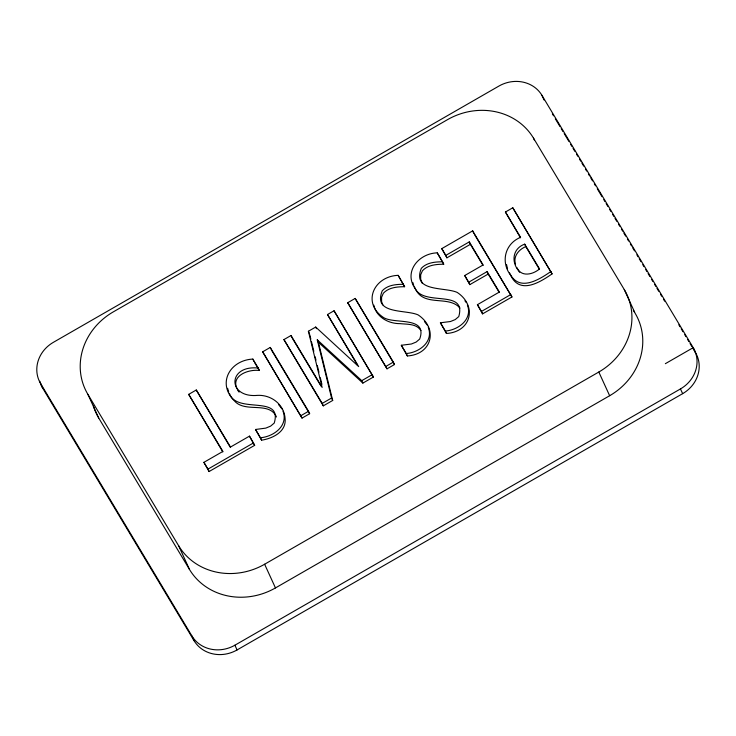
<?xml version="1.0" encoding="UTF-8"?>
<svg xmlns="http://www.w3.org/2000/svg" width="736" height="736" viewBox="0 0 736 736"><rect width="100%" height="100%" fill="white"/><g stroke="black" fill="none" stroke-linecap="round" stroke-linejoin="round"><path stroke-width="1.1" d="M347.732 302.708L355.175 298.43L393.355 362.112L394.468 364.541L387.026 368.819L347.732 302.708L387.026 368.819M446.927 257.812L445.814 255.383L469.274 241.896L470.387 244.315L446.927 257.812L441.766 248.63L472.668 230.856L511.952 296.967L482.577 313.867L477.416 304.686L499.348 292.063L487.094 271.621L468.703 282.201L469.816 284.63L488.207 274.05L487.094 271.621M505.42 212.023L512.79 207.782L552.074 273.893C539.718 282.468 519.828 294.814 510.628 275.273C500.462 261.915 504.951 243.69 520.582 237.323L505.42 212.023L520.527 237.802M188.692 394.367L196.282 389.997L230.488 447.056L249.476 436.135L254.656 445.335L209.07 471.546L203.9 462.346L222.898 451.426L188.692 394.367L222.824 451.886M262.66 351.817L270.259 347.447L308.522 411.286L309.635 413.715L302.036 418.085L262.66 351.817L302.036 418.085M318.394 342.258L332.69 400.458L323.306 405.849L283.93 339.581L291.024 335.506L322.147 387.44L308.393 331.255L315.689 327.06L358.69 366.592L327.483 314.53L334.034 310.767L373.41 377.034L362.876 383.088L318.394 342.258L317.28 339.83L361.762 380.659L362.876 383.088M469.816 284.63L464.71 275.531L483.101 264.96L469.274 241.896M516.966 267.702C521.346 277.426 532.938 274.546 539.543 268.944L524.685 244.159C513.222 248.198 510.94 260.792 518.08 270.13M524.685 244.159L525.798 246.588C518.935 249.421 512.937 256.34 515.531 264.141M385.912 366.399L393.355 362.112M482.577 313.867L481.464 311.438L510.839 294.538M550.96 271.464C538.614 280.039 518.714 292.385 509.514 272.854M209.07 471.546L207.966 469.117L253.543 442.906M300.923 415.656L308.522 411.286M323.306 405.849L322.193 403.42L331.577 398.02L317.28 339.83M361.762 380.659L372.296 374.606M87.897 394.367L178.664 545.799A64.308 58.788 -24.6 0 0 264.62 564.236L598.81 372.03A64.308 58.788 -24.6 0 0 624.248 289.524L533.471 138.092A64.308 58.788 -24.6 0 0 447.516 119.646L113.335 311.852A64.308 58.788 -24.6 0 0 87.897 394.367L98.744 418.057L189.511 569.489A64.308 58.788 -24.6 0 0 275.466 587.926L609.647 395.72A64.308 58.788 -24.6 0 0 635.094 313.205L624.248 289.524M665.353 363.685L693.202 347.668L541.908 95.284A32.154 29.394 -24.6 0 0 498.934 86.057L53.351 342.341A32.154 29.394 -24.6 0 0 40.636 383.594L42.798 388.332L194.092 640.716A32.154 29.394 -24.6 0 0 237.066 649.943L682.649 393.659A32.154 29.394 -24.6 0 0 695.364 352.406L693.202 347.668A32.154 29.394 -24.6 0 1 680.478 388.921L682.649 393.659M40.636 383.594L191.921 635.978A32.154 29.394 -24.6 0 0 234.904 645.205L680.478 388.921M229.485 393.521C236.596 414.497 282.872 394.165 274.224 423.08L270.6 426.135L265.788 428.122L255.512 429.474L260.47 437.754C273.58 436.66 288.53 425.831 283.029 411.194M255.512 429.474L261.584 440.183C272.578 438.5 286.534 431.793 285.099 418.6C284.17 404.45 271.216 394.616 257.416 395.379C227.24 398.121 227.396 364.817 258.235 368.055L259.348 370.484C248.805 369.058 230.635 375.516 237.075 388.939M414.506 286.874C421.553 307.722 466.918 287.914 458.776 316.572L455.234 319.58L450.515 321.512L440.404 322.782L445.363 331.044C458.362 330.087 472.908 319.212 467.36 304.842M440.404 322.782L446.476 333.472C471.445 331.899 477.37 305.836 457.24 292.44C444.866 286.773 411.663 292.293 421.323 268.336C426.714 262.494 435.142 261.823 442.603 261.804L443.716 264.233C436.255 264.252 427.828 264.923 422.436 270.765L420.679 274.786L420.688 279.202L422.354 283.461M382.849 304.879L381.598 301.686L381.588 297.27L383.346 293.25C388.728 287.408 397.155 286.736 404.625 286.718L398.148 275.338C373.63 276.304 361.624 303.168 383.668 317.63C394.606 324.355 427.966 316.002 419.686 339.057L416.144 342.065L411.424 343.997L401.313 345.267L406.272 353.528C419.262 352.572 433.817 341.688 428.26 327.327M401.313 345.267L407.385 355.957C432.354 354.384 438.27 328.32 418.149 314.925C405.766 309.258 372.572 314.778 382.232 290.821C387.624 284.979 396.051 284.308 403.512 284.289M258.235 368.055L252.862 359.076C229.963 360.18 216.734 383.41 234.315 400.752C245.07 413.494 269.229 400.715 276.497 416.99M442.603 261.804L437.239 252.853C418.416 253.386 402.997 272.311 415.61 289.303C424.304 307.28 448.758 294.943 460.037 308.08M278.493 404.496L282.017 408.949M464.931 300.822L466.339 302.606M424.442 321.531L427.248 325.091M420.946 330.565C416.493 323.601 407.275 324.41 400.09 323.638C388.47 323.785 376.335 317.115 373.805 305.127M237.489 390.006L239.117 392.132M518.586 270.848L519.616 272.283M552.35 113.822L553.536 115.791M555.303 118.754L560.032 126.638M561.218 128.607L562.985 131.569M564.172 133.538L568.9 141.422M570.676 144.385L571.854 146.354M573.031 148.332L574.807 151.285M576.582 154.247L577.76 156.216M579.536 159.169L580.722 161.147M581.9 163.116L583.676 166.069M585.442 169.032L586.629 171M588.404 173.963L589.582 175.932M590.769 177.9L592.535 180.863M594.311 183.816L595.488 185.794M597.264 188.747L601.993 196.641M603.768 199.594L604.946 201.563M606.133 203.541L607.899 206.494M609.675 209.456L610.862 211.425M612.628 214.378L613.815 216.356M614.992 218.325L616.768 221.288M618.544 224.241L619.721 226.21M621.497 229.172L622.674 231.141M623.861 233.11L625.628 236.072M627.403 239.025L628.59 241.003M630.356 243.956L631.543 245.934M632.721 247.903L634.496 250.856M636.861 254.803L638.038 256.772M639.225 258.75L641.001 261.703M642.767 264.666L643.954 266.634M645.73 269.588L646.907 271.566M648.085 273.534L649.86 276.497M651.636 279.45L652.814 281.419M654.589 284.381L655.776 286.35M656.954 288.328L658.729 291.281M660.496 294.244L661.682 296.212M663.458 299.166L664.636 301.144M678.822 324.806L680 326.775M681.186 328.744L682.953 331.706M684.728 334.659L685.915 336.628M687.682 339.59L688.868 341.559M690.046 343.537L691.822 346.49M692.999 348.459L695.364 352.406M633.319 310.261L634.506 312.23M552.074 273.893L512.79 207.782M525.798 246.588L539.506 269.468M474.37 234.26L511.952 296.967M470.387 244.315L483.064 265.466M488.207 274.05L499.293 292.542M464.71 275.531L468.703 282.201M477.416 304.686L481.464 311.438M441.766 248.63L445.814 255.383M443.716 264.233L437.239 252.853M404.625 286.718L398.148 275.338M394.468 364.541L355.175 298.43M373.41 377.034L334.034 310.767M357.448 365.093L327.483 314.53M292.726 338.91L320.914 385.949M283.93 339.581L322.193 403.42M271.372 349.876L309.635 413.715M254.509 362.406L259.348 370.484M254.656 445.335L249.476 436.135M230.423 447.516L196.282 389.997M203.9 462.346L207.966 469.117M541.908 95.284L544.079 100.022M533.471 138.092L534.419 140.144M598.81 372.03L609.647 395.72M472.668 230.856L473.782 233.284M445.363 331.044L446.476 333.472M406.272 353.528L407.385 355.957M315.689 327.06L316.425 328.679M308.393 331.255L309.506 333.684M331.577 398.02L332.69 400.458M291.024 335.506L292.137 337.934M270.259 347.447L270.995 349.066M252.862 359.076L253.975 361.505M260.47 437.754L261.584 440.183M264.62 564.236L275.466 587.926M234.904 645.205L237.066 649.943M178.664 545.799L189.511 569.489M191.921 635.978L194.092 640.716M412.905 282.642L413.752 285.54M227.617 388.295L228.73 392.168M309.773 334.788L310.859 339.195M311.392 341.394L313.821 351.311M315.174 356.822L315.983 360.125M317.326 365.626L318.946 372.241M320.298 377.752L321.917 384.358M506.552 264.61L507.527 268.815M98.744 418.057A64.308 58.788 -24.6 0 1 93.398 406.014M42.798 388.332A32.154 29.394 -24.6 0 1 39.836 381.257"/></g></svg>
